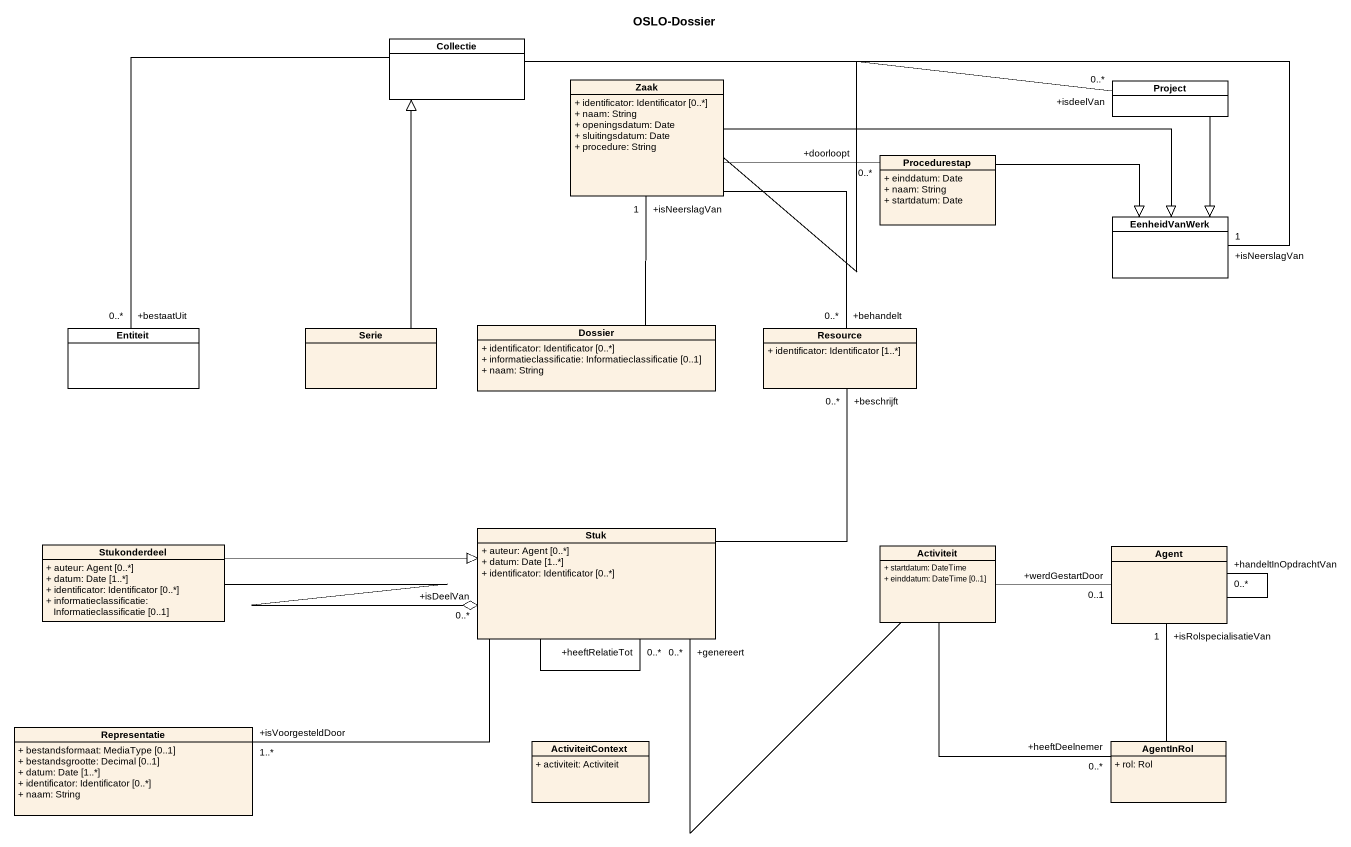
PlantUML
@startuml
title OSLO-Dossier
hide circle
hide empty members
skinparam classAttributeIconSize 0
class Collectie #FFFFFF
class Zaak {
  + identificator: Identificator [0..*]
  + naam: String
  + openingsdatum: Date
  + sluitingsdatum: Date
  + procedure: String
}
class Project #FFFFFF
class Procedurestap {
  + einddatum: Date
  + naam: String
  + startdatum: Date
}
class EenheidVanWerk #FFFFFF
class Entiteit #FFFFFF
class Serie
class Dossier {
  + identificator: Identificator [0..*]
  + informatieclassificatie: Informatieclassificatie [0..1]
  + naam: String
}
class Resource {
  + identificator: Identificator [1..*]
}
class Stukonderdeel {
  + auteur: Agent [0..*]
  + datum: Date [1..*]
  + identificator: Identificator [0..*]
  + informatieclassificatie: Informatieclassificatie [0..1]
}
class Stuk {
  + auteur: Agent [0..*]
  + datum: Date [1..*]
  + identificator: Identificator [0..*]
}
class Activiteit {
  + startdatum: DateTime
  + einddatum: DateTime [0..1]
}
class "Agent" as Agent_
class Representatie {
  + bestandsformaat: MediaType [0..1]
  + bestandsgrootte: Decimal [0..1]
  + datum: Date [1..*]
  + identificator: Identificator [0..*]
  + naam: String
}
class ActiviteitContext {
  + activiteit: Activiteit
}
class AgentInRol {
  + rol: Rol
}
Collectie -right- "+isNeerslagVan\n1" EenheidVanWerk
Collectie -- "+bestaatUit\n0..*" Entiteit
Zaak -right- "+isdeelVan\n0..*" Project
Zaak -right- "+doorloopt\n0..*" Procedurestap
Zaak -right-|> EenheidVanWerk
Zaak -- "+behandelt\n0..*" Resource
Project --|> EenheidVanWerk
Procedurestap -right-|> EenheidVanWerk
Serie -up-|> Collectie
Dossier -up- "+isNeerslagVan\n1" Zaak
Stukonderdeel -right-|> Stuk
Stukonderdeel -right-o "+isDeelVan\n0..*" Stuk
Stuk -up- "+beschrijft\n0..*" Resource
Stuk -- "+heeftRelatieTot\n0..*" Stuk
Stuk -left- "+isVoorgesteldDoor\n1..*" Representatie
Activiteit -left- "+genereert\n0..*" Stuk
Activiteit -right- "+werdGestartDoor\n0..1" Agent_
Activiteit -- "+heeftDeelnemer\n0..*" AgentInRol
Agent_ -- "+handeltInOpdrachtVan\n0..*" Agent_
AgentInRol -up- "+isRolspecialisatieVan\n1" Agent_
@enduml
